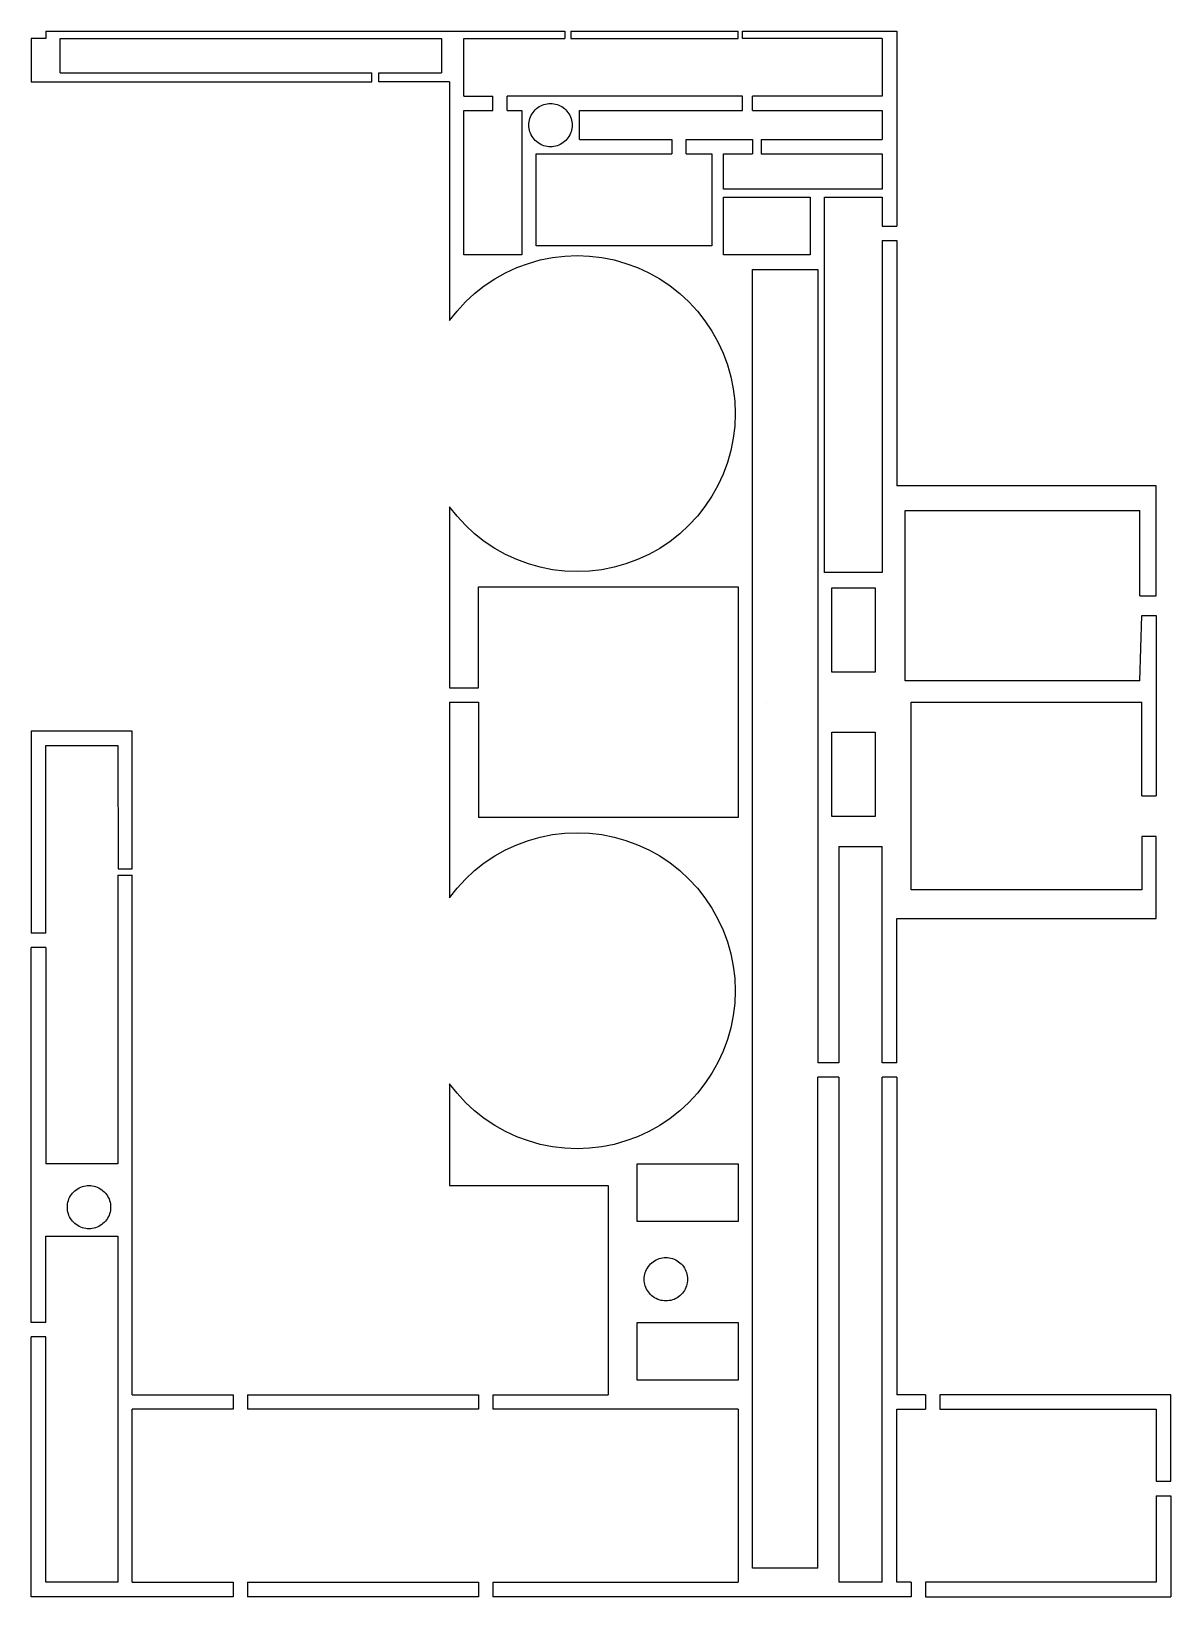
# Model space of a CAD drawing. Extents: x -51 to 28, y -62 to 46.
import ezdxf

# ---------------------------------------------------------------- set-up
doc = ezdxf.new("R2010")
doc.units = 0
doc.layers.get('0').update_dxf_attribs({"linetype": 'CONTINUOUS'})

msp = doc.modelspace()

# ---------------------------------------------------------------- linework, layer by layer
for p, q in [((-50, 46), (-51, 46)), ((-51, 46), (-51, 43)), ((-50, 46.5), (-50, 46)), ((-50, 46.5), (-14, 46.5)), ((-49, 46), (-22.57, 46)), ((-49, 43.62), (-49, 46)), ((-22.57, 46), (-22.57, 43.62)), ((-21, 42), (-21, 46)), ((-21, 46), (-14, 46)), ((-14, 46.5), (-14, 46)), ((-13.6, 46.5), (-13.6, 46)), ((-13.6, 46.5), (-2, 46.5)), ((-13.6, 46), (-2, 46)), ((-2, 46), (-2, 46.5)), ((-1.7, 46), (-1.7, 46.5)), ((-1.7, 46.5), (9, 46.5)), ((8, 46), (-1.7, 46)), ((8, 46), (8, 42)), ((9, 46.5), (9, 33)), ((-49, 43.62), (-27.4, 43.62)), ((-27.4, 43), (-27.4, 43.62)), ((-26.9, 43), (-26.9, 43.62)), ((-26.9, 43.62), (-22.57, 43.62)), ((-51, 43), (-27.4, 43)), ((-22, 43), (-26.9, 43)), ((-22, 43), (-22, 26.45)), ((-21, 42), (-19, 42)), ((-19, 41), (-19, 42)), ((-18, 41), (-18, 42)), ((-1.7, 42), (-18, 42)), ((-1.7, 41), (-1.7, 42)), ((-1, 41), (-1, 42)), ((8, 42), (-1, 42)), ((-21, 31), (-21, 41)), ((-21, 41), (-19, 41)), ((-18, 41), (-17, 41)), ((-17, 41), (-17, 31)), ((-13, 39), (-13, 41)), ((-13, 41), (-1.7, 41)), ((-1, 41), (8, 41)), ((8, 41), (8, 39)), ((-16, 31.63), (-16, 38)), ((-16, 38), (-6.6, 38)), ((-13, 39), (-6.6, 39)), ((-6.6, 39), (-6.6, 38)), ((-5.6, 38), (-5.6, 39)), ((-5.6, 39), (-1, 39)), ((-5.6, 38), (-3.82, 38)), ((-3.82, 38), (-3.82, 31.63)), ((-3, 35.55), (-3, 38)), ((-3, 38), (-1, 38)), ((-1, 39), (-1, 38)), ((-0.4, 39), (-0.4, 38)), ((-0.4, 39), (8, 39)), ((-0.4, 38), (8, 38)), ((8, 38), (8, 35.55)), ((8, 35.55), (-3, 35.55)), ((4, 35), (8, 35)), ((4, 9), (4, 35)), ((8, 35), (8, 33)), ((8, 33), (9, 33)), ((-3.82, 31.63), (-16, 31.63)), ((8, 32), (9, 32)), ((8, 32), (8, 9)), ((9, 32), (9, 15)), ((-17, 31), (-21, 31)), ((-17.34, 30.12), (-16.53, 30.41)), ((-16.53, 30.41), (-15.71, 30.65)), ((-15.71, 30.65), (-14.86, 30.82)), ((-14.86, 30.82), (-14.01, 30.92)), ((-14.01, 30.92), (-13.15, 30.95)), ((-13.15, 30.95), (-12.29, 30.92)), ((-12.29, 30.92), (-11.44, 30.82)), ((-11.44, 30.82), (-10.59, 30.65)), ((-10.59, 30.65), (-9.77, 30.41)), ((-9.77, 30.41), (-8.96, 30.12)), ((-19.59, 28.86), (-18.87, 29.34)), ((-18.87, 29.34), (-18.12, 29.76)), ((-18.12, 29.76), (-17.34, 30.12)), ((-8.96, 30.12), (-8.18, 29.76)), ((-8.18, 29.76), (-7.43, 29.34)), ((-7.43, 29.34), (-6.71, 28.86)), ((-1, 30), (3.54, 30)), ((-1, -60.02), (-1, 30)), ((3.54, 30), (3.54, -25)), ((-20.89, 27.74), (-20.26, 28.33)), ((-20.26, 28.33), (-19.59, 28.86)), ((-6.71, 28.86), (-6.04, 28.33)), ((-6.04, 28.33), (-5.41, 27.74)), ((-21.48, 27.11), (-20.89, 27.74)), ((-5.41, 27.74), (-4.82, 27.11)), ((-22, 26.45), (-21.48, 27.11)), ((-4.82, 27.11), (-4.29, 26.44)), ((-4.29, 26.44), (-3.81, 25.72)), ((-3.81, 25.72), (-3.39, 24.97)), ((-3.39, 24.97), (-3.03, 24.19)), ((-3.03, 24.19), (-2.74, 23.38)), ((-2.74, 23.38), (-2.5, 22.56)), ((-2.5, 22.56), (-2.33, 21.71)), ((-2.33, 21.71), (-2.23, 20.86)), ((-2.23, 20.86), (-2.2, 20)), ((-2.2, 20), (-2.23, 19.14)), ((-2.23, 19.14), (-2.33, 18.29)), ((-2.5, 17.44), (-2.74, 16.62)), ((-2.33, 18.29), (-2.5, 17.44)), ((-2.74, 16.62), (-3.03, 15.81)), ((-3.03, 15.81), (-3.39, 15.03)), ((-3.81, 14.28), (-4.29, 13.56)), ((-3.39, 15.03), (-3.81, 14.28)), ((27, 15), (9, 15)), ((27, 10.68), (27, 15)), ((-21.48, 12.89), (-22, 13.55)), ((-22, 13.55), (-22, 1)), ((-4.29, 13.56), (-4.82, 12.89)), ((9.58, 13.28), (25.86, 13.28)), ((9.58, 1.47), (9.58, 13.28)), ((25.86, 7.37), (25.86, 13.28)), ((-20.89, 12.26), (-21.48, 12.89)), ((-20.26, 11.67), (-20.89, 12.26)), ((-5.41, 12.26), (-6.04, 11.67)), ((-4.82, 12.89), (-5.41, 12.26)), ((-19.59, 11.14), (-20.26, 11.67)), ((-18.87, 10.66), (-19.59, 11.14)), ((-6.71, 11.14), (-7.43, 10.66)), ((-6.04, 11.67), (-6.71, 11.14)), ((-18.12, 10.24), (-18.87, 10.66)), ((-17.34, 9.88), (-18.12, 10.24)), ((-16.53, 9.59), (-17.34, 9.88)), ((-8.96, 9.88), (-9.77, 9.59)), ((-8.18, 10.24), (-8.96, 9.88)), ((-7.43, 10.66), (-8.18, 10.24)), ((27, 9.32), (27, 10.68)), ((-15.71, 9.35), (-16.53, 9.59)), ((-14.86, 9.18), (-15.71, 9.35)), ((-14.01, 9.08), (-14.86, 9.18)), ((-13.15, 9.05), (-14.01, 9.08)), ((-12.29, 9.08), (-13.15, 9.05)), ((-11.44, 9.18), (-12.29, 9.08)), ((-10.59, 9.35), (-11.44, 9.18)), ((-9.77, 9.59), (-10.59, 9.35)), ((8, 9), (4, 9)), ((27, 7.37), (27, 9.32)), ((-20, 8), (-2, 8)), ((-20, 1), (-20, 8)), ((-2, 8), (-2, -8)), ((25.86, 7.37), (27, 7.37)), ((25.86, 1.47), (26, 6)), ((26, 6), (27, 6)), ((27, 6), (27, -6.5)), ((25.86, 1.47), (9.58, 1.47)), ((-22, 1), (-20, 1)), ((-22, 0), (-20, 0)), ((-22, 0), (-22, -13.55)), ((-20, 0), (-20, -8)), ((10, 0), (26, 0)), ((10, -13), (10, 0)), ((26, -6.5), (26, 0)), ((-44, -2), (-51, -2)), ((-51, -2), (-51, -16)), ((-44, -11.55), (-44, -2)), ((-50, -3), (-45, -3)), ((-50, -16), (-50, -3)), ((-45, -3), (-44.97, -11.55)), ((26, -6.5), (27, -6.5)), ((-2, -8), (-20, -8)), ((-17.34, -9.88), (-16.53, -9.59)), ((-16.53, -9.59), (-15.71, -9.35)), ((-15.71, -9.35), (-14.86, -9.18)), ((-14.86, -9.18), (-14.01, -9.08)), ((-14.01, -9.08), (-13.15, -9.05)), ((-13.15, -9.05), (-12.29, -9.08)), ((-12.29, -9.08), (-11.44, -9.18)), ((-11.44, -9.18), (-10.59, -9.35)), ((-10.59, -9.35), (-9.77, -9.59)), ((-9.77, -9.59), (-8.96, -9.88)), ((27, -9.32), (26, -9.32)), ((26, -9.32), (26, -13)), ((27, -10.68), (27, -9.32)), ((-19.59, -11.14), (-18.87, -10.66)), ((-18.87, -10.66), (-18.12, -10.24)), ((-18.12, -10.24), (-17.34, -9.88)), ((-8.96, -9.88), (-8.18, -10.24)), ((-8.18, -10.24), (-7.43, -10.66)), ((-7.43, -10.66), (-6.71, -11.14)), ((5, -10), (8, -10)), ((5, -10), (5, -25)), ((8, -25), (8, -10)), ((27, -15), (27, -10.68)), ((-44.97, -11.55), (-44, -11.55)), ((-20.89, -12.26), (-20.26, -11.67)), ((-20.26, -11.67), (-19.59, -11.14)), ((-6.71, -11.14), (-6.04, -11.67)), ((-6.04, -11.67), (-5.41, -12.26)), ((-45, -12), (-44, -12)), ((-45, -12), (-45, -32)), ((-44, -48), (-44, -12)), ((-22, -13.55), (-21.48, -12.89)), ((-21.48, -12.89), (-20.89, -12.26)), ((-5.41, -12.26), (-4.82, -12.89)), ((-4.82, -12.89), (-4.29, -13.56)), ((26, -13), (10, -13)), ((-4.29, -13.56), (-3.81, -14.28)), ((-3.81, -14.28), (-3.39, -15.03)), ((-3.39, -15.03), (-3.03, -15.81)), ((9, -15), (27, -15)), ((9, -25), (9, -15)), ((-50, -16), (-51, -16)), ((-3.03, -15.81), (-2.74, -16.62)), ((-50, -17), (-51, -17)), ((-51, -43), (-51, -17)), ((-50, -17), (-50, -32)), ((-2.74, -16.62), (-2.5, -17.44)), ((-2.5, -17.44), (-2.33, -18.29)), ((-2.33, -18.29), (-2.23, -19.14)), ((-2.23, -19.14), (-2.2, -20)), ((-2.2, -20), (-2.23, -20.86)), ((-2.23, -20.86), (-2.33, -21.71)), ((-2.5, -22.56), (-2.74, -23.38)), ((-2.33, -21.71), (-2.5, -22.56)), ((-2.74, -23.38), (-3.03, -24.19)), ((-3.03, -24.19), (-3.39, -24.97)), ((-3.81, -25.72), (-4.29, -26.44)), ((-3.39, -24.97), (-3.81, -25.72)), ((5, -25), (3.54, -25)), ((5, -26), (3.54, -26)), ((3.54, -60.02), (3.54, -26)), ((5, -26), (5, -61)), ((9, -25), (8, -25)), ((9, -26), (8, -26)), ((8, -61), (8, -26)), ((9, -26), (9, -48)), ((-21.48, -27.11), (-22, -26.45)), ((-22, -26.45), (-22, -33.5)), ((-20.89, -27.74), (-21.48, -27.11)), ((-4.82, -27.11), (-5.41, -27.74)), ((-4.29, -26.44), (-4.82, -27.11)), ((-20.26, -28.33), (-20.89, -27.74)), ((-5.41, -27.74), (-6.04, -28.33)), ((-19.59, -28.86), (-20.26, -28.33)), ((-18.87, -29.34), (-19.59, -28.86)), ((-6.71, -28.86), (-7.43, -29.34)), ((-6.04, -28.33), (-6.71, -28.86)), ((-18.12, -29.76), (-18.87, -29.34)), ((-17.34, -30.12), (-18.12, -29.76)), ((-16.53, -30.41), (-17.34, -30.12)), ((-8.96, -30.12), (-9.77, -30.41)), ((-8.18, -29.76), (-8.96, -30.12)), ((-7.43, -29.34), (-8.18, -29.76)), ((-15.71, -30.65), (-16.53, -30.41)), ((-14.86, -30.82), (-15.71, -30.65)), ((-14.01, -30.92), (-14.86, -30.82)), ((-13.15, -30.95), (-14.01, -30.92)), ((-12.29, -30.92), (-13.15, -30.95)), ((-11.44, -30.82), (-12.29, -30.92)), ((-10.59, -30.65), (-11.44, -30.82)), ((-9.77, -30.41), (-10.59, -30.65)), ((-45, -32), (-50, -32)), ((-9, -32), (-2, -32)), ((-9, -36), (-9, -32)), ((-2, -32), (-2, -36)), ((-22, -33.5), (-11, -33.5)), ((-11, -33.5), (-11, -48)), ((-2, -36), (-9, -36)), ((-50, -37), (-45, -37)), ((-50, -43), (-50, -37)), ((-45, -37), (-45, -61)), ((-50, -43), (-51, -43)), ((-9, -43), (-2, -43)), ((-9, -47), (-9, -43)), ((-2, -43), (-2, -47)), ((-50, -44), (-51, -44)), ((-51, -62), (-51, -44)), ((-50, -61), (-50, -44)), ((-2, -47), (-9, -47)), ((-44, -48), (-37, -48)), ((-37, -48), (-37, -49)), ((-36, -48), (-36, -49)), ((-36, -48), (-20, -48)), ((-20, -48), (-20, -49)), ((-19, -48), (-19, -49)), ((-19, -48), (-11, -48)), ((11, -48), (9, -48)), ((11, -48), (11, -49)), ((12, -48), (12, -49)), ((28, -48), (12, -48)), ((28, -54), (28, -48)), ((-44, -61), (-44, -49)), ((-37, -49), (-44, -49)), ((-20, -49), (-36, -49)), ((-2, -49), (-19, -49)), ((-2, -49), (-2, -61)), ((9, -61), (9, -49)), ((9, -49), (11, -49)), ((12, -49), (27, -49)), ((27, -49), (27, -54)), ((27, -54), (28, -54)), ((27, -55), (28, -55)), ((27, -55), (27, -61)), ((28, -55), (28, -62)), ((3.54, -60.02), (-1, -60.02)), ((-45, -61), (-50, -61)), ((-44, -61), (-37, -61)), ((-37, -61), (-37, -62)), ((-36, -61), (-36, -62)), ((-36, -61), (-20, -61)), ((-20, -61), (-20, -62)), ((-19, -61), (-19, -62)), ((-19, -61), (-2, -61)), ((8, -61), (5, -61)), ((10, -61), (9, -61)), ((10, -61), (10, -62)), ((27, -61), (11, -61)), ((11, -61), (11, -62)), ((-37, -62), (-51, -62)), ((-20, -62), (-36, -62)), ((10, -62), (-19, -62)), ((11, -62), (28, -62))]:
    msp.add_line(p, q)
for points in [[(-15.12, 38.5), (-15.23, 38.52), (-15.35, 38.54), (-15.46, 38.57), (-15.57, 38.61), (-15.68, 38.66), (-15.78, 38.72), (-15.88, 38.79), (-15.97, 38.86), (-16.06, 38.94), (-16.14, 39.03), (-16.21, 39.12), (-16.28, 39.22), (-16.34, 39.32), (-16.39, 39.43), (-16.43, 39.54), (-16.46, 39.65), (-16.48, 39.77), (-16.5, 39.88), (-16.5, 40), (-16.5, 40.12), (-16.48, 40.23), (-16.46, 40.35), (-16.43, 40.46), (-16.39, 40.57), (-16.34, 40.68), (-16.28, 40.78), (-16.21, 40.88), (-16.14, 40.97), (-16.06, 41.06), (-15.97, 41.14), (-15.88, 41.21), (-15.78, 41.28), (-15.68, 41.34), (-15.57, 41.39), (-15.46, 41.43), (-15.35, 41.46), (-15.23, 41.48), (-15.12, 41.5), (-15, 41.5), (-14.88, 41.5), (-14.77, 41.48), (-14.65, 41.46), (-14.54, 41.43), (-14.43, 41.39), (-14.32, 41.34), (-14.22, 41.28), (-14.12, 41.21), (-14.03, 41.14), (-13.94, 41.06), (-13.86, 40.97), (-13.79, 40.88), (-13.72, 40.78), (-13.66, 40.68), (-13.61, 40.57), (-13.57, 40.46), (-13.54, 40.35), (-13.52, 40.23), (-13.5, 40.12), (-13.5, 40), (-13.5, 39.88), (-13.52, 39.77), (-13.54, 39.65), (-13.57, 39.54), (-13.61, 39.43), (-13.66, 39.32), (-13.72, 39.22), (-13.79, 39.12), (-13.86, 39.03), (-13.94, 38.94), (-14.03, 38.86), (-14.12, 38.79), (-14.22, 38.72), (-14.32, 38.66), (-14.43, 38.61), (-14.54, 38.57), (-14.65, 38.54), (-14.77, 38.52), (-14.88, 38.5), (-15, 38.5)], [(-3, 31), (-3, 35), (3, 35), (3, 31)], [(4.5, 2.08), (4.5, 7.92), (7.5, 7.92), (7.5, 2.08)], [(4.5, -7.92), (4.5, -2.08), (7.5, -2.08), (7.5, -7.92)], [(-47.12, -36.5), (-47.23, -36.48), (-47.35, -36.46), (-47.46, -36.43), (-47.57, -36.39), (-47.68, -36.34), (-47.78, -36.28), (-47.88, -36.21), (-47.97, -36.14), (-48.06, -36.06), (-48.14, -35.97), (-48.21, -35.88), (-48.28, -35.78), (-48.34, -35.68), (-48.39, -35.57), (-48.43, -35.46), (-48.46, -35.35), (-48.48, -35.23), (-48.5, -35.12), (-48.5, -35), (-48.5, -34.88), (-48.48, -34.77), (-48.46, -34.65), (-48.43, -34.54), (-48.39, -34.43), (-48.34, -34.32), (-48.28, -34.22), (-48.21, -34.12), (-48.14, -34.03), (-48.06, -33.94), (-47.97, -33.86), (-47.88, -33.79), (-47.78, -33.72), (-47.68, -33.66), (-47.57, -33.61), (-47.46, -33.57), (-47.35, -33.54), (-47.23, -33.52), (-47.12, -33.5), (-47, -33.5), (-46.88, -33.5), (-46.77, -33.52), (-46.65, -33.54), (-46.54, -33.57), (-46.43, -33.61), (-46.32, -33.66), (-46.22, -33.72), (-46.12, -33.79), (-46.03, -33.86), (-45.94, -33.94), (-45.86, -34.03), (-45.79, -34.12), (-45.72, -34.22), (-45.66, -34.32), (-45.61, -34.43), (-45.57, -34.54), (-45.54, -34.65), (-45.52, -34.77), (-45.5, -34.88), (-45.5, -35), (-45.5, -35.12), (-45.52, -35.23), (-45.54, -35.35), (-45.57, -35.46), (-45.61, -35.57), (-45.66, -35.68), (-45.72, -35.78), (-45.79, -35.88), (-45.86, -35.97), (-45.94, -36.06), (-46.03, -36.14), (-46.12, -36.21), (-46.22, -36.28), (-46.32, -36.34), (-46.43, -36.39), (-46.54, -36.43), (-46.65, -36.46), (-46.77, -36.48), (-46.88, -36.5), (-47, -36.5)], [(-7.12, -41.5), (-7.23, -41.48), (-7.35, -41.46), (-7.46, -41.43), (-7.57, -41.39), (-7.68, -41.34), (-7.78, -41.28), (-7.88, -41.21), (-7.97, -41.14), (-8.06, -41.06), (-8.14, -40.97), (-8.21, -40.88), (-8.28, -40.78), (-8.34, -40.68), (-8.39, -40.57), (-8.43, -40.46), (-8.46, -40.35), (-8.48, -40.23), (-8.5, -40.12), (-8.5, -40), (-8.5, -39.88), (-8.48, -39.77), (-8.46, -39.65), (-8.43, -39.54), (-8.39, -39.43), (-8.34, -39.32), (-8.28, -39.22), (-8.21, -39.12), (-8.14, -39.03), (-8.06, -38.94), (-7.97, -38.86), (-7.88, -38.79), (-7.78, -38.72), (-7.68, -38.66), (-7.57, -38.61), (-7.46, -38.57), (-7.35, -38.54), (-7.23, -38.52), (-7.12, -38.5), (-7, -38.5), (-6.88, -38.5), (-6.77, -38.52), (-6.65, -38.54), (-6.54, -38.57), (-6.43, -38.61), (-6.32, -38.66), (-6.22, -38.72), (-6.12, -38.79), (-6.03, -38.86), (-5.94, -38.94), (-5.86, -39.03), (-5.79, -39.12), (-5.72, -39.22), (-5.66, -39.32), (-5.61, -39.43), (-5.57, -39.54), (-5.54, -39.65), (-5.52, -39.77), (-5.5, -39.88), (-5.5, -40), (-5.5, -40.12), (-5.52, -40.23), (-5.54, -40.35), (-5.57, -40.46), (-5.61, -40.57), (-5.66, -40.68), (-5.72, -40.78), (-5.79, -40.88), (-5.86, -40.97), (-5.94, -41.06), (-6.03, -41.14), (-6.12, -41.21), (-6.22, -41.28), (-6.32, -41.34), (-6.43, -41.39), (-6.54, -41.43), (-6.65, -41.46), (-6.77, -41.48), (-6.88, -41.5), (-7, -41.5)]]:
    msp.add_lwpolyline(points, close=True)
msp.add_lwpolyline([(0, 0), (0, 0)])
msp.add_lwpolyline([(0, 0), (0, 0)])
msp.add_lwpolyline([(0, 0), (0, 0)])
msp.add_lwpolyline([(0, 0), (0, 0)])
msp.add_lwpolyline([(0, 0), (0, 0)])
msp.add_lwpolyline([(0, 0), (0, 0)])
msp.add_lwpolyline([(0, 0), (0, 0)])

doc.saveas('drawing.dxf')
